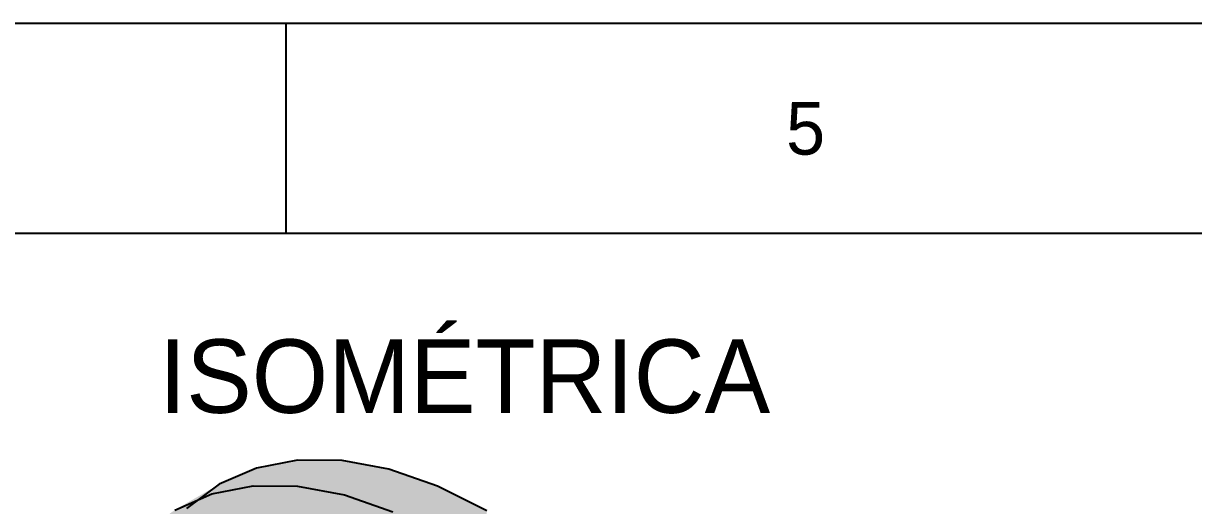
# Model space of a CAD drawing. Extents: x 0 to 297, y 0 to 210.
# Drawn here: x 185.5 to 241.2, y 187 to 210 of the extents above; entities that cross this region are included whole.
import ezdxf
from ezdxf.enums import TextEntityAlignment as Align

# ---------------------------------------------------------------- set-up
doc = ezdxf.new("R2010")
doc.units = 0
for name, color, linetype in [('FINA', 7, 'CONTINUOUS'), ('NORMA', 7, 'CONTINUOUS'), ('SOMBRA', 8, 'CONTINUOUS'), ('TEXTO', 7, 'CONTINUOUS'), ('VISIBLE', 7, 'CONTINUOUS')]:
    doc.layers.add(name, color=color, linetype=linetype)

msp = doc.modelspace()

# ---------------------------------------------------------------- linework, layer by layer
at = {"layer": 'FINA'}
for p, q in [((297, 210), (0, 210)), ((198, 200), (198, 210))]:
    msp.add_line(p, q, dxfattribs=at)
at = {"layer": 'NORMA'}
msp.add_line((287, 200), (20, 200), dxfattribs=at)
at = {"layer": 'SOMBRA', "color": 254}
for points in [[(196.5839, 188.8167), (194.4626, 187.5919), (198.545, 189.1975)], [(194.4626, 187.5919), (196.4237, 187.9728), (198.545, 189.1975)], [(198.545, 189.1975), (196.4237, 187.9728), (200.6604, 189.1808)], [(196.4237, 187.9728), (198.5391, 187.956), (200.6604, 189.1808)], [(200.6604, 189.1808), (198.5391, 187.956), (202.8938, 188.7667)], [(194.8107, 188.0448), (192.6893, 186.82), (196.5839, 188.8167)], [(192.6893, 186.82), (194.4626, 187.5919), (196.5839, 188.8167)], [(198.5391, 187.956), (200.7725, 187.542), (202.8938, 188.7667)], [(202.8938, 188.7667), (200.7725, 187.542), (205.2071, 187.9625)], [(193.2555, 186.895), (191.1342, 185.6703), (194.8107, 188.0448)], [(191.1342, 185.6703), (192.6893, 186.82), (194.8107, 188.0448)], [(200.7725, 187.542), (203.0858, 186.7377), (205.2071, 187.9625)], [(205.2071, 187.9625), (203.0858, 186.7377), (207.5607, 186.7818)]]:
    msp.add_solid(points, dxfattribs=at)
at = {"layer": 'SOMBRA', "color": 253}
for points in [[(201.5618, 178.4518), (196.5839, 188.8167), (198.545, 189.1975)], [(201.5618, 178.4518), (198.545, 189.1975), (203.1055, 177.4437)], [(203.1055, 177.4437), (198.545, 189.1975), (200.6604, 189.1808)], [(203.1055, 177.4437), (200.6604, 189.1808), (204.3995, 176.5987)], [(204.3995, 176.5987), (200.6604, 189.1808), (202.8938, 188.7667)], [(199.6153, 179.7229), (194.8107, 188.0448), (196.5839, 188.8167)], [(199.6153, 179.7229), (196.5839, 188.8167), (201.5618, 178.4518)], [(204.3995, 176.5987), (202.8938, 188.7667), (205.5357, 175.8567)], [(205.5357, 175.8567), (202.8938, 188.7667), (205.2071, 187.9625)], [(196.981, 181.4432), (193.2555, 186.895), (194.8107, 188.0448)], [(196.981, 181.4432), (194.8107, 188.0448), (199.6153, 179.7229)], [(205.5357, 175.8567), (205.2071, 187.9625), (206.5747, 175.1782)], [(206.5747, 175.1782), (205.2071, 187.9625), (207.5607, 186.7818)]]:
    msp.add_solid(points, dxfattribs=at)
at = {"layer": 'SOMBRA', "color": 252}
for points in [[(200.9841, 176.219), (196.4237, 187.9728), (194.4626, 187.5919)], [(202.2781, 175.374), (196.4237, 187.9728), (200.9841, 176.219)], [(202.2781, 175.374), (198.5391, 187.956), (196.4237, 187.9728)], [(203.4144, 174.632), (198.5391, 187.956), (202.2781, 175.374)], [(203.4144, 174.632), (200.7725, 187.542), (198.5391, 187.956)], [(199.4405, 177.227), (194.4626, 187.5919), (192.6893, 186.82)], [(200.9841, 176.219), (194.4626, 187.5919), (199.4405, 177.227)], [(204.4534, 173.9535), (200.7725, 187.542), (203.4144, 174.632)], [(204.4534, 173.9535), (203.0858, 186.7377), (200.7725, 187.542)]]:
    msp.add_solid(points, dxfattribs=at)
at = {"layer": 'VISIBLE'}
for p, q in [((198.545, 189.1975), (196.5839, 188.8167)), ((200.6604, 189.1808), (198.545, 189.1975)), ((202.8938, 188.7667), (200.6604, 189.1808)), ((196.5839, 188.8167), (194.8107, 188.0448)), ((205.2071, 187.9625), (202.8938, 188.7667)), ((194.8107, 188.0448), (193.2555, 186.895)), ((194.4626, 187.5919), (196.4237, 187.9728)), ((196.4237, 187.9728), (198.5391, 187.956)), ((198.5391, 187.956), (200.7725, 187.542)), ((207.5607, 186.7818), (205.2071, 187.9625)), ((192.6893, 186.82), (194.4626, 187.5919)), ((200.7725, 187.542), (203.0858, 186.7377))]:
    msp.add_line(p, q, dxfattribs=at)

# ---------------------------------------------------------------- texts
at = {"layer": 'TEXTO'}
for s, height, p in [('5', 2.5, (222.75, 205)), ('ISOMÉTRICA', 3.5, (206.5, 193.1975))]:
    msp.add_text(s, height=height, dxfattribs=at).set_placement(p, align=Align.MIDDLE_CENTER)

doc.saveas('drawing.dxf')
